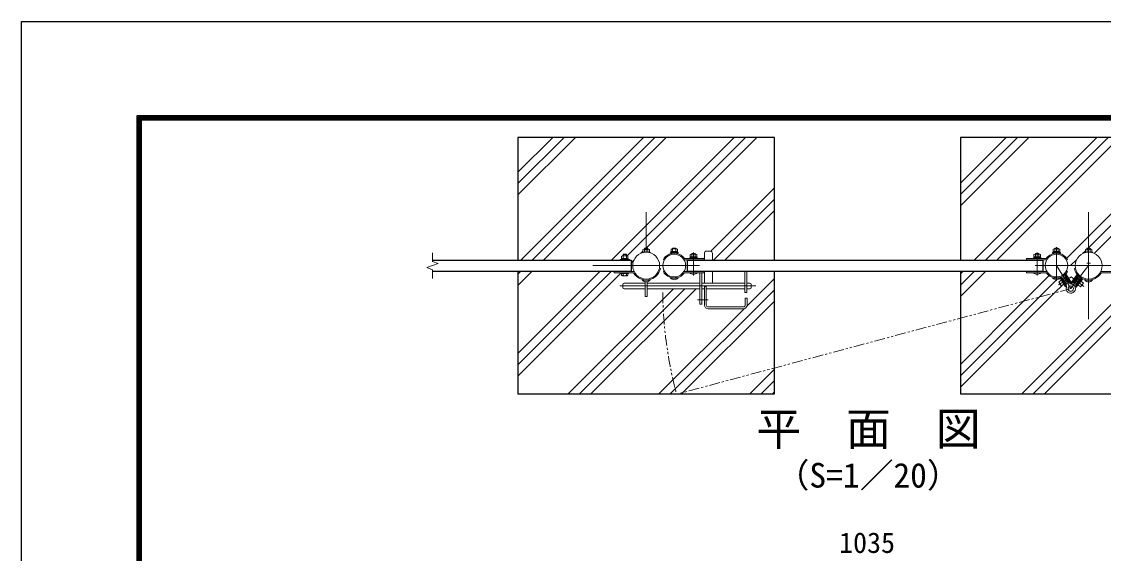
# Model space of a CAD drawing. Units: millimetres, scale not verified. Extents: x -4200 to 4200, y -2970 to 2970.
# Drawn here: x -4200 to -1670, y 1726 to 2970 of the extents above; entities that cross this region are included whole.
import ezdxf
from ezdxf.enums import TextEntityAlignment as Align

# ---------------------------------------------------------------- set-up
doc = ezdxf.new("R2010")
doc.units = ezdxf.units.MM
doc.header["$LTSCALE"] = 10
doc.linetypes.add('USER1', pattern=[50.8, 31.75, -6.35, 6.35, -6.35])
doc.linetypes.add('USER2', pattern=[5, 2.5, -0.5, 0.5, -0.5, 0.5, -0.5])
for name, color, linetype, lineweight in [('0-0_D-STR1', 1, 'Continuous', 25), ('0-1_D-STR3', 3, 'Continuous', 13), ('0-2_D-BMK', 2, 'USER1', 13), ('0-3_D-STR-DIM', 7, 'Continuous', 13), ('0-6_D-DCR-HCH', 7, 'Continuous', 13), ('0-8_D-STR4', 7, 'Continuous', 25), ('0-A_D-TTL-TXT', 7, 'Continuous', 25), ('0-C_D-TTL', 2, 'Continuous', 25)]:
    doc.layers.add(name, color=color, linetype=linetype, lineweight=lineweight)
doc.styles.add('ＭＳ ゴシック', font='')
doc.styles.get('ＭＳ ゴシック').set_extended_font_data('MS Gothic')

msp = doc.modelspace()

# ---------------------------------------------------------------- linework, layer by layer
at = {"layer": '0-0_D-STR1'}
for p, q in [((-2642.53, 2386.35), (-2642.53, 2412.35)), ((-2642.53, 2412.35), (-1810.53, 2412.35)), ((-1810.53, 2386.35), (-1810.53, 2412.35)), ((-3239.28, 2386.35), (-2774.28, 2386.35)), ((-2642.53, 2386.35), (-1810.53, 2386.35))]:
    msp.add_line(p, q, dxfattribs=at)
msp.add_lwpolyline([(-3239.28, 2412.35), (-2774.28, 2412.35), (-2774.28, 2386.35)], dxfattribs=at)
at = {"layer": '0-1_D-STR3'}
for p, q in [((-2746.78, 2431.07), (-2746.78, 2436.87)), ((-2746.78, 2431.07), (-2731.78, 2431.07)), ((-2745.06, 2437.57), (-2733.52, 2437.57)), ((-2743.28, 2439.6), (-2742.48, 2440.4)), ((-2743.28, 2437.57), (-2743.28, 2439.6)), ((-2743.03, 2431.07), (-2743.03, 2436.87)), ((-2742.48, 2440.4), (-2736.08, 2440.4)), ((-2742.48, 2437.57), (-2742.48, 2440.4)), ((-2736.08, 2437.57), (-2736.08, 2440.4)), ((-2735.53, 2431.07), (-2735.53, 2436.87)), ((-2735.28, 2437.57), (-2735.28, 2439.6)), ((-2731.78, 2431.07), (-2731.78, 2436.87)), ((-2665.93, 2432.05), (-2681.33, 2432.05)), ((-2681.33, 2430.05), (-2681.33, 2432.05)), ((-2665.93, 2430.05), (-2681.33, 2430.05)), ((-2681.13, 2432.05), (-2681.13, 2437.85)), ((-2681.13, 2432.05), (-2666.13, 2432.05)), ((-2679.41, 2438.55), (-2667.87, 2438.55)), ((-2677.63, 2439.45), (-2676.83, 2440.25)), ((-2677.63, 2438.55), (-2677.63, 2439.45)), ((-2677.38, 2432.05), (-2677.38, 2437.85)), ((-2676.83, 2440.25), (-2670.43, 2440.25)), ((-2676.83, 2438.55), (-2676.83, 2440.25)), ((-2670.43, 2438.55), (-2670.43, 2440.25)), ((-2669.88, 2432.05), (-2669.88, 2437.85)), ((-2669.63, 2438.55), (-2669.63, 2439.45)), ((-2666.13, 2432.05), (-2666.13, 2437.85)), ((-2665.93, 2430.05), (-2665.93, 2432.05)), ((-2598.13, 2433.15), (-2589.13, 2433.15)), ((-1787.13, 2432.05), (-1771.73, 2432.05)), ((-1787.13, 2430.05), (-1787.13, 2432.05)), ((-1787.13, 2430.05), (-1771.73, 2430.05)), ((-1786.93, 2432.05), (-1786.93, 2437.85)), ((-1771.93, 2432.05), (-1786.93, 2432.05)), ((-1773.66, 2438.55), (-1785.2, 2438.55)), ((-1783.43, 2438.55), (-1783.43, 2439.45)), ((-1783.18, 2432.05), (-1783.18, 2437.85)), ((-1776.23, 2440.25), (-1782.63, 2440.25)), ((-1782.63, 2438.55), (-1782.63, 2440.25)), ((-1776.23, 2438.55), (-1776.23, 2440.25)), ((-1775.43, 2439.45), (-1776.23, 2440.25)), ((-1775.68, 2432.05), (-1775.68, 2437.85)), ((-1775.43, 2438.55), (-1775.43, 2439.45)), ((-1771.93, 2432.05), (-1771.93, 2437.85)), ((-1771.73, 2430.05), (-1771.73, 2432.05)), ((-1711.78, 2431.07), (-1711.78, 2436.87)), ((-1696.78, 2431.07), (-1711.78, 2431.07)), ((-1698.51, 2437.57), (-1710.05, 2437.57)), ((-1708.28, 2437.57), (-1708.28, 2439.6)), ((-1708.03, 2431.07), (-1708.03, 2436.87)), ((-1701.08, 2440.4), (-1707.48, 2440.4)), ((-1707.48, 2437.57), (-1707.48, 2440.4)), ((-1707.48, 2430.63), (-1707.48, 2431.07)), ((-1701.08, 2437.57), (-1701.08, 2440.4)), ((-1700.28, 2439.6), (-1701.08, 2440.4)), ((-1701.08, 2430.63), (-1701.08, 2431.07)), ((-1700.53, 2431.07), (-1700.53, 2436.87)), ((-1700.28, 2437.57), (-1700.28, 2439.6)), ((-1696.78, 2431.07), (-1696.78, 2436.87)), ((-2778.28, 2413.95), (-2800.28, 2413.95)), ((-2800.28, 2412.35), (-2800.28, 2413.95)), ((-2800.28, 2412.35), (-2800.28, 2413.95)), ((-2778.28, 2412.35), (-2800.28, 2412.35)), ((-2781.58, 2415.95), (-2796.98, 2415.95)), ((-2796.98, 2413.95), (-2796.98, 2415.95)), ((-2781.58, 2413.95), (-2796.98, 2413.95)), ((-2796.78, 2415.95), (-2796.78, 2421.75)), ((-2796.78, 2415.95), (-2781.78, 2415.95)), ((-2795.06, 2422.45), (-2783.52, 2422.45)), ((-2793.28, 2425.05), (-2792.28, 2426.05)), ((-2793.28, 2422.45), (-2793.28, 2425.05)), ((-2793.03, 2415.95), (-2793.03, 2421.75)), ((-2792.28, 2422.45), (-2792.28, 2426.05)), ((-2792.28, 2426.05), (-2786.28, 2426.05)), ((-2786.28, 2422.45), (-2786.28, 2426.05)), ((-2785.53, 2415.95), (-2785.53, 2421.75)), ((-2785.28, 2422.45), (-2785.28, 2425.05)), ((-2781.78, 2415.95), (-2781.78, 2421.75)), ((-2781.58, 2413.95), (-2781.58, 2415.95)), ((-2778.28, 2412.35), (-2778.28, 2413.95)), ((-2778.28, 2412.35), (-2778.28, 2413.95)), ((-2699.03, 2413.55), (-2696.85, 2412.33)), ((-2650.71, 2412.85), (-2603.48, 2412.85)), ((-2649.8, 2416.05), (-2603.48, 2416.05)), ((-2620.78, 2419.65), (-2636.18, 2419.65)), ((-2636.18, 2417.65), (-2636.18, 2419.65)), ((-2620.78, 2417.65), (-2636.18, 2417.65)), ((-2635.98, 2419.65), (-2635.98, 2425.45)), ((-2635.98, 2419.65), (-2620.98, 2419.65)), ((-2634.26, 2426.15), (-2622.72, 2426.15)), ((-2632.48, 2426.85), (-2631.68, 2427.65)), ((-2632.48, 2426.15), (-2632.48, 2426.85)), ((-2632.23, 2419.65), (-2632.23, 2425.45)), ((-2631.68, 2427.65), (-2625.28, 2427.65)), ((-2631.68, 2426.15), (-2631.68, 2427.65)), ((-2625.28, 2426.15), (-2625.28, 2427.65)), ((-2624.73, 2419.65), (-2624.73, 2425.45)), ((-2624.48, 2426.15), (-2624.48, 2426.85)), ((-2620.98, 2419.65), (-2620.98, 2425.45)), ((-2620.78, 2417.65), (-2620.78, 2419.65)), ((-2603.48, 2416.05), (-2603.48, 2412.85)), ((-2603.13, 2428.15), (-2603.13, 2412.85)), ((-2584.13, 2428.15), (-2584.13, 2412.35)), ((-1849.58, 2416.05), (-1849.58, 2412.85)), ((-1803.27, 2416.05), (-1849.58, 2416.05)), ((-1802.35, 2412.85), (-1849.58, 2412.85)), ((-1832.28, 2419.65), (-1816.88, 2419.65)), ((-1832.28, 2417.65), (-1832.28, 2419.65)), ((-1832.28, 2417.65), (-1816.88, 2417.65)), ((-1832.08, 2419.65), (-1832.08, 2425.45)), ((-1817.08, 2419.65), (-1832.08, 2419.65)), ((-1818.81, 2426.15), (-1830.35, 2426.15)), ((-1828.58, 2426.15), (-1828.58, 2426.85)), ((-1828.33, 2419.65), (-1828.33, 2425.45)), ((-1821.38, 2427.65), (-1827.78, 2427.65)), ((-1827.78, 2426.15), (-1827.78, 2427.65)), ((-1821.38, 2426.15), (-1821.38, 2427.65)), ((-1820.58, 2426.85), (-1821.38, 2427.65)), ((-1820.83, 2419.65), (-1820.83, 2425.45)), ((-1820.58, 2426.15), (-1820.58, 2426.85)), ((-1817.08, 2419.65), (-1817.08, 2425.45)), ((-1816.88, 2417.65), (-1816.88, 2419.65)), ((-1754.03, 2413.55), (-1756.22, 2412.33)), ((-1700.28, 2405.4), (-1708.28, 2405.4)), ((-2814.28, 2382.65), (-2814.28, 2385.85)), ((-2770.65, 2385.85), (-2814.28, 2385.85)), ((-2770.65, 2382.65), (-2814.28, 2382.65)), ((-2798.28, 2382.65), (-2798.28, 2381.05)), ((-2798.28, 2381.05), (-2780.28, 2381.05)), ((-2796.78, 2385.85), (-2796.78, 2386.35)), ((-2796.78, 2385.85), (-2781.78, 2385.85)), ((-2796.78, 2376.63), (-2796.78, 2381.05)), ((-2796.78, 2381.05), (-2781.78, 2381.05)), ((-2793.04, 2376.63), (-2793.04, 2381.05)), ((-2793.03, 2385.85), (-2793.03, 2386.35)), ((-2785.53, 2385.85), (-2785.53, 2386.35)), ((-2785.53, 2376.63), (-2785.53, 2381.05)), ((-2781.78, 2385.85), (-2781.78, 2386.35)), ((-2781.78, 2376.63), (-2781.78, 2381.05)), ((-2708.41, 2393.37), (-2705.95, 2392.89)), ((-2699.03, 2385.15), (-2696.85, 2386.37)), ((-2650.71, 2385.85), (-2603.48, 2385.85)), ((-2649.8, 2382.65), (-2603.48, 2382.65)), ((-2637.48, 2382.65), (-2619.48, 2382.65)), ((-2634.13, 2386.05), (-2633.61, 2386.35)), ((-2622.83, 2386.05), (-2623.35, 2386.35)), ((-2609.13, 2382.65), (-2609.13, 2309.15)), ((-2603.48, 2382.65), (-2603.48, 2385.85)), ((-2603.13, 2386.35), (-2603.13, 2358.15)), ((-2584.13, 2386.35), (-2584.13, 2358.15)), ((-2508.13, 2386.35), (-2508.13, 2336.65)), ((-2503.63, 2386.35), (-2503.63, 2336.65)), ((-1849.58, 2382.65), (-1849.58, 2385.85)), ((-1802.35, 2385.85), (-1849.58, 2385.85)), ((-1803.27, 2382.65), (-1849.58, 2382.65)), ((-1815.58, 2382.65), (-1833.58, 2382.65)), ((-1830.23, 2386.05), (-1829.71, 2386.35)), ((-1818.93, 2386.05), (-1819.45, 2386.35)), ((-1744.4, 2358.66), (-1757.67, 2380.03)), ((-1754.03, 2385.15), (-1756.22, 2386.37)), ((-1735.16, 2393.37), (-1737.62, 2392.89)), ((-1672.91, 2385.85), (-1629.28, 2385.85)), ((-1672.91, 2382.65), (-1629.28, 2382.65)), ((-2794.91, 2375.55), (-2783.66, 2375.55)), ((-2793.63, 2355.15), (-2793.63, 2348.15)), ((-2790.63, 2358.15), (-2741.58, 2358.15)), ((-2748.28, 2365.4), (-2730.28, 2365.4)), ((-2744.93, 2365.4), (-2744.93, 2365.87)), ((-2741.58, 2361.62), (-2741.58, 2327.22)), ((-2736.98, 2361.62), (-2736.98, 2327.22)), ((-2736.98, 2358.15), (-2613.63, 2358.15)), ((-2733.63, 2365.4), (-2733.63, 2365.87)), ((-2682.63, 2370.25), (-2664.63, 2370.25)), ((-2679.28, 2370.25), (-2679.28, 2370.8)), ((-2667.98, 2370.25), (-2667.98, 2370.8)), ((-2609.13, 2358.15), (-2508.13, 2358.15)), ((-2503.63, 2358.15), (-2496.63, 2358.15)), ((-2493.63, 2355.15), (-2493.63, 2348.15)), ((-1770.43, 2370.25), (-1788.43, 2370.25)), ((-1785.08, 2370.25), (-1785.08, 2370.8)), ((-1774.34, 2361.2), (-1767.97, 2365.16)), ((-1768.54, 2351.86), (-1774.34, 2361.2)), ((-1773.78, 2370.25), (-1773.78, 2370.8)), ((-1758.47, 2349.86), (-1771.77, 2371.27)), ((-1756.54, 2351.11), (-1769.51, 2371.99)), ((-1768.54, 2351.86), (-1762.17, 2355.81)), ((-1768.25, 2372.48), (-1768.36, 2372.03)), ((-1768.36, 2372.03), (-1756.71, 2353.28)), ((-1767.04, 2369.91), (-1765.34, 2370.96)), ((-1766.02, 2366.37), (-1765.17, 2366.9)), ((-1765.34, 2370.96), (-1755.84, 2355.67)), ((-1759.37, 2357.55), (-1765.17, 2366.9)), ((-1760.31, 2377.41), (-1759.86, 2377.31)), ((-1760.24, 2374.13), (-1758.54, 2375.18)), ((-1760.24, 2374.13), (-1750.75, 2358.84)), ((-1760.22, 2357.03), (-1759.37, 2357.55)), ((-1759.86, 2377.31), (-1748.22, 2358.56)), ((-1746.35, 2357.45), (-1759.32, 2378.32)), ((-1757.54, 2354.62), (-1755.84, 2355.67)), ((-1750.75, 2358.84), (-1749.05, 2359.89)), ((-1746.35, 2357.45), (-1744.4, 2358.66)), ((-1744.44, 2357.35), (-1745.36, 2358.06)), ((-1745.26, 2360.05), (-1731.02, 2378.42)), ((-1744.44, 2357.35), (-1729.5, 2376.62)), ((-1741.51, 2359.5), (-1739.93, 2358.27)), ((-1728.9, 2372.5), (-1739.93, 2358.27)), ((-1724.16, 2368.82), (-1735.19, 2354.6)), ((-1735.19, 2354.6), (-1733.61, 2353.37)), ((-1734.96, 2349.99), (-1720.02, 2369.26)), ((-1721.04, 2369.57), (-1734.57, 2352.13)), ((-1733.14, 2348.58), (-1717.9, 2368.25)), ((-1731.58, 2355.99), (-1724.84, 2364.68)), ((-1731.58, 2355.99), (-1730.79, 2355.38)), ((-1730.48, 2373.72), (-1728.9, 2372.5)), ((-1728.97, 2353.97), (-1723.04, 2349.37)), ((-1724.84, 2364.68), (-1724.05, 2364.07)), ((-1724.16, 2368.82), (-1722.58, 2367.6)), ((-1723.04, 2349.37), (-1716.3, 2358.06)), ((-1722.23, 2362.66), (-1716.3, 2358.06)), ((-1721.08, 2369.84), (-1721.04, 2369.57)), ((-1695.28, 2365.4), (-1713.28, 2365.4)), ((-1709.93, 2365.4), (-1709.93, 2365.87)), ((-1698.63, 2365.4), (-1698.63, 2365.87)), ((-2790.63, 2345.15), (-2741.58, 2345.15)), ((-2736.98, 2345.15), (-2613.63, 2345.15)), ((-2609.13, 2345.15), (-2603.13, 2345.15)), ((-2603.13, 2350.15), (-2603.13, 2307.15)), ((-2603.13, 2350.15), (-2598.63, 2350.15)), ((-2598.63, 2350.15), (-2598.63, 2307.15)), ((-2598.63, 2345.15), (-2508.13, 2345.15)), ((-2508.13, 2336.65), (-2503.63, 2336.65)), ((-2503.63, 2345.15), (-2496.63, 2345.15)), ((-1756.54, 2351.11), (-1758.5, 2349.9)), ((-1734.96, 2349.99), (-1733.14, 2348.58)), ((-2736.98, 2327.22), (-2741.58, 2327.22)), ((-2594.13, 2302.65), (-2512.13, 2302.65)), ((-2507.63, 2323.15), (-2507.63, 2307.15)), ((-2507.63, 2323.15), (-2503.13, 2323.15)), ((-2503.13, 2323.15), (-2503.13, 2307.15)), ((-2594.13, 2298.15), (-2512.13, 2298.15))]:
    msp.add_line(p, q, dxfattribs=at)
for points in [[(-2730.28, 2429.48), (-2730.28, 2431.07), (-2748.28, 2431.07), (-2748.28, 2429.48)], [(-2743.28, 2439.6), (-2735.28, 2439.6), (-2736.08, 2440.4)], [(-2677.63, 2439.45), (-2669.63, 2439.45), (-2670.43, 2440.25)], [(-1775.43, 2439.45), (-1783.43, 2439.45), (-1782.63, 2440.25)], [(-1713.28, 2429.48), (-1713.28, 2431.07), (-1695.28, 2431.07), (-1695.28, 2429.48)], [(-1700.28, 2439.6), (-1708.28, 2439.6), (-1707.48, 2440.4)], [(-2793.28, 2425.05), (-2785.28, 2425.05), (-2786.28, 2426.05)], [(-2632.48, 2426.85), (-2624.48, 2426.85), (-2625.28, 2427.65)], [(-1820.58, 2426.85), (-1828.58, 2426.85), (-1827.78, 2427.65)], [(-2798.28, 2382.65), (-2780.28, 2382.65), (-2780.28, 2381.05)], [(-2613.63, 2382.65), (-2613.63, 2309.15), (-2609.13, 2309.15)], [(-1728.68, 2375.73), (-1728.95, 2375.7), (-1742.47, 2358.26)]]:
    msp.add_lwpolyline(points, dxfattribs=at)
for points in [[(-2682.63, 2430.05), (-2682.63, 2428.45), (-2664.63, 2428.45), (-2664.63, 2430.05)], [(-1770.43, 2430.05), (-1770.43, 2428.45), (-1788.43, 2428.45), (-1788.43, 2430.05)], [(-2637.48, 2417.65), (-2637.48, 2416.05), (-2619.48, 2416.05), (-2619.48, 2417.65)], [(-1815.58, 2417.65), (-1815.58, 2416.05), (-1833.58, 2416.05), (-1833.58, 2417.65)]]:
    msp.add_lwpolyline(points, close=True, dxfattribs=at)
for centre, radius in [((-2739.28, 2399.35), 31.45), ((-1704.28, 2399.35), 31.45), ((-2673.63, 2399.35), 26.6), ((-1779.43, 2399.35), 26.6), ((-1746.01, 2345.53), 6.3)]:
    msp.add_circle(centre, radius, dxfattribs=at)
for centre, radius, start, end in [((-2744.91, 2434.72), 2.85, 48.83491, 131.16509), ((-2739.28, 2427.17), 10.39, 68.85295, 111.14705), ((-2733.66, 2434.72), 2.85, 48.86505, 131.13495), ((-2679.26, 2435.7), 2.85, 48.83491, 131.16509), ((-2673.63, 2428.15), 10.39, 68.85295, 111.14705), ((-2668.01, 2435.7), 2.85, 48.86505, 131.13495), ((-2598.13, 2428.15), 5, 90, 180), ((-2589.13, 2428.15), 5, 0, 90), ((-1785.06, 2435.7), 2.85, 48.86505, 131.13495), ((-1779.43, 2428.15), 10.39, 68.85295, 111.14705), ((-1773.81, 2435.7), 2.85, 48.83491, 131.16509), ((-1709.91, 2434.72), 2.85, 48.86505, 131.13495), ((-1704.28, 2427.17), 10.39, 68.85295, 111.14705), ((-1698.66, 2434.72), 2.85, 48.83491, 131.16509), ((-2794.91, 2419.6), 2.85, 48.83491, 131.16509), ((-2789.28, 2412.05), 10.39, 68.85295, 111.14705), ((-2783.66, 2419.6), 2.85, 48.86505, 131.13495), ((-2673.63, 2399.35), 29.1, 35.02146, 150.7918), ((-2634.11, 2423.3), 2.85, 48.83491, 131.16509), ((-2628.48, 2415.75), 10.39, 68.85295, 111.14705), ((-2622.86, 2423.3), 2.85, 48.86505, 131.13495), ((-1830.21, 2423.3), 2.85, 48.86505, 131.13495), ((-1824.58, 2415.75), 10.39, 68.85295, 111.14705), ((-1818.96, 2423.3), 2.85, 48.83491, 131.16509), ((-1779.43, 2399.35), 29.1, 29.2082, 144.97854), ((-2770.65, 2379.45), 6.4, 57.09885, 90), ((-2770.65, 2379.45), 3.2, 32.38911, 90), ((-2739.28, 2399.35), 33.95, 212.38911, 349.04288), ((-2673.63, 2399.35), 29.1, 209.2082, 324.97854), ((-2628.48, 2390.77), 12.12, 222.07502, 317.92498), ((-2631.31, 2379.7), 6.95, 106.90112, 113.9872), ((-2631.31, 2379.7), 6.95, 66.0128, 73.09888), ((-2625.66, 2379.65), 7, 106.71589, 113.81332), ((-2625.66, 2379.65), 7, 66.18668, 73.28411), ((-1824.58, 2390.77), 12.12, 222.07502, 317.92498), ((-1827.41, 2379.65), 7, 106.71589, 113.81332), ((-1827.41, 2379.65), 7, 66.18668, 73.28411), ((-1821.76, 2379.7), 6.95, 106.90112, 113.9872), ((-1821.76, 2379.7), 6.95, 66.0128, 73.09888), ((-1779.43, 2399.35), 29.1, 215.02146, 330.7918), ((-1704.28, 2399.35), 33.95, 190.95712, 327.61089), ((-1672.91, 2379.45), 6.4, 90, 122.90115), ((-1672.91, 2379.45), 3.2, 90, 147.61089), ((-2794.91, 2377.71), 2.16, 210, 330), ((-2790.63, 2355.15), 3, 90, 180), ((-2789.28, 2382.63), 7.08, 237.93138, 302.06862), ((-2783.66, 2377.71), 2.16, 210, 330), ((-2739.28, 2373.52), 12.12, 222.07502, 317.92498), ((-2673.63, 2378.37), 12.12, 222.07502, 317.92498), ((-2496.63, 2355.15), 3, 0, 90), ((-1779.43, 2378.37), 12.12, 222.07502, 317.92498), ((-1746.01, 2345.53), 10.8, 161.10578, 82.57528), ((-1760.96, 2350.65), 5, 341.10578, 31.84053), ((-1743.97, 2361.2), 5, 211.84053, 262.57528), ((-1746.42, 2361.32), 5, 281.21846, 322.21032), ((-1704.28, 2373.52), 12.12, 222.07502, 317.92498), ((-2790.63, 2348.15), 3, 180, 270), ((-2496.63, 2348.15), 3, 270, 0), ((-1730.62, 2349.07), 5, 142.21032, 192.94508), ((-2594.13, 2307.15), 9, 180, 270), ((-2594.13, 2307.15), 4.5, 180, 270), ((-2512.13, 2307.15), 4.5, 270, 0), ((-2512.13, 2307.15), 9, 270, 0)]:
    msp.add_arc(centre, radius, start, end, dxfattribs=at)
at = {"layer": '0-2_D-BMK'}
for p, q in [((-2739.28, 2524.35), (-2739.28, 2430.8)), ((-1704.28, 2524.35), (-1704.28, 2274.35)), ((-2739.28, 2430.8), (-2739.28, 2437.91)), ((-2628.48, 2376.48), (-2628.48, 2430.16)), ((-1824.58, 2376.48), (-1824.58, 2430.16)), ((-1779.43, 2364.08), (-1779.43, 2442.76)), ((-1704.28, 2359.23), (-1704.28, 2437.91)), ((-2864.28, 2399.35), (-2614.28, 2399.35)), ((-1829.28, 2399.35), (-1579.28, 2399.35)), ((-1779.43, 2399.35), (-1746.01, 2345.53)), ((-1704.28, 2399.35), (-1746.01, 2345.53)), ((-1744.44, 2373.35), (-1774.88, 2354.44)), ((-1744.8, 2373.44), (-1715.35, 2350.6)), ((-2800.6, 2351.65), (-2482.94, 2351.65)), ((-2619.06, 2319.15), (-2593.92, 2319.15))]:
    msp.add_line(p, q, dxfattribs=at)
at = {"layer": '0-2_D-BMK', "linetype": 'USER2'}
msp.add_line((-1746.01, 2345.53), (-2668.03, 2098.48), dxfattribs=at)
msp.add_arc((-1746.01, 2345.53), 954.54, 180.5332, 195, dxfattribs=at)
at = {"layer": '0-3_D-STR-DIM'}
for p, q in [((-3239.28, 2408.97), (-3239.28, 2429.35)), ((-3252.5, 2394.54), (-3226.07, 2404.16)), ((-3226.07, 2404.16), (-3239.28, 2408.97)), ((-3239.28, 2389.73), (-3252.5, 2394.54)), ((-3239.28, 2369.35), (-3239.28, 2389.73))]:
    msp.add_line(p, q, dxfattribs=at)
at = {"layer": '0-6_D-DCR-HCH'}
for p, q in [((-3039.28, 2564.86), (-2904.8, 2699.35)), ((-3039.28, 2591.38), (-2931.31, 2699.35)), ((-3039.28, 2617.89), (-2957.83, 2699.35)), ((-3032.7, 2412.35), (-2745.7, 2699.35)), ((-3006.18, 2412.35), (-2719.18, 2699.35)), ((-2979.66, 2412.35), (-2692.66, 2699.35)), ((-2820.57, 2412.35), (-2533.57, 2699.35)), ((-2783.95, 2422.45), (-2507.05, 2699.35)), ((-2739.48, 2440.4), (-2480.53, 2699.35)), ((-2004.28, 2539.2), (-1844.14, 2699.35)), ((-2004.28, 2565.72), (-1870.65, 2699.35)), ((-2004.28, 2592.23), (-1897.17, 2699.35)), ((-1972.04, 2412.35), (-1685.04, 2699.35)), ((-1945.52, 2412.35), (-1658.52, 2699.35)), ((-1919, 2412.35), (-1632, 2699.35)), ((-1755.93, 2416.32), (-1472.91, 2699.35)), ((-1705.34, 2440.4), (-1446.39, 2699.35)), ((-1691.33, 2427.89), (-1419.87, 2699.35)), ((-2587.83, 2432.95), (-2439.28, 2581.5)), ((-2581.92, 2412.35), (-2439.28, 2554.98)), ((-2555.4, 2412.35), (-2439.28, 2528.46)), ((-2751.81, 2428.06), (-2746.78, 2433.1)), ((-1718.24, 2427.49), (-1711.78, 2433.95)), ((-2774.28, 2405.6), (-2768.04, 2411.84)), ((-2604.73, 2416.05), (-2603.13, 2417.65)), ((-1746.39, 2399.35), (-1732.21, 2413.52)), ((-3039.28, 2352.73), (-3005.66, 2386.35)), ((-3039.28, 2379.24), (-3032.18, 2386.35)), ((-3039.28, 2167.11), (-2820.05, 2386.35)), ((-3039.28, 2193.63), (-2846.57, 2386.35)), ((-3039.28, 2140.6), (-2798.28, 2381.6)), ((-2004.28, 2327.07), (-1945, 2386.35)), ((-2004.28, 2353.58), (-1971.52, 2386.35)), ((-2004.28, 2380.1), (-1998.04, 2386.35)), ((-1860.77, 2099.35), (-1573.77, 2386.35)), ((-1834.26, 2099.35), (-1547.26, 2386.35)), ((-1807.74, 2099.35), (-1520.74, 2386.35)), ((-2503.35, 2305.3), (-2439.28, 2369.36)), ((-2921.43, 2099.35), (-2675.63, 2345.15)), ((-2894.92, 2099.35), (-2649.12, 2345.15)), ((-2868.4, 2099.35), (-2622.6, 2345.15)), ((-2682.78, 2099.35), (-2439.28, 2342.85)), ((-2709.3, 2099.35), (-2510.29, 2298.36)), ((-2497.17, 2099.35), (-2439.28, 2157.23)), ((-2470.65, 2099.35), (-2439.28, 2130.72)), ((-2444.14, 2099.35), (-2439.28, 2104.2))]:
    msp.add_line(p, q, dxfattribs=at)
for points in [[(-2004.28, 2167.97), (-1856.26, 2315.99), (-1796.41, 2375.84)], [(-2004.28, 2141.45), (-1820.04, 2325.69), (-1779.44, 2366.29)], [(-2004.28, 2114.93), (-1783.82, 2335.4), (-1765.44, 2353.78)], [(-2656.27, 2099.35), (-2653.15, 2102.46), (-2439.28, 2316.33)]]:
    msp.add_lwpolyline(points, dxfattribs=at)
at = {"layer": '0-8_D-STR4'}
for p, q in [((-3039.28, 2699.35), (-3039.28, 2412.35)), ((-2004.28, 2699.35), (-2004.28, 2412.35))]:
    msp.add_line(p, q, dxfattribs=at)
for points in [[(-2439.28, 2412.35), (-2439.28, 2699.35), (-3039.28, 2699.35)], [(-1404.28, 2412.35), (-1404.28, 2699.35), (-2004.28, 2699.35)], [(-3039.28, 2386.35), (-3039.28, 2099.35), (-2439.28, 2099.35), (-2439.28, 2386.35)], [(-2004.28, 2386.35), (-2004.28, 2099.35), (-1404.28, 2099.35), (-1404.28, 2386.35)]]:
    msp.add_lwpolyline(points, dxfattribs=at)
at = {"layer": '0-C_D-TTL'}
for points in [[(-4200.18, 2970.15), (4199.82, 2970.15), (4199.82, -2969.85), (-4200.18, -2969.85)], [(-3930.18, 2750.15), (3929.82, 2750.15), (3929.82, -2749.85), (-3930.18, -2749.85)], [(-3927.68, 2747.65), (3927.32, 2747.65), (3927.32, -2747.35), (-3927.68, -2747.35)], [(-3925.18, 2745.15), (3924.82, 2745.15), (3924.82, -2744.85), (-3925.18, -2744.85)], [(-3922.68, 2742.65), (3922.32, 2742.65), (3922.32, -2742.35), (-3922.68, -2742.35)], [(-3920.18, 2740.15), (3919.82, 2740.15), (3919.82, -2739.85), (-3920.18, -2739.85)]]:
    msp.add_lwpolyline(points, close=True, dxfattribs=at)

# ---------------------------------------------------------------- texts
at = {"layer": '0-3_D-STR-DIM', "style": 'ＭＳ ゴシック'}
msp.add_text('1035', height=48.09, dxfattribs=at).set_placement((-2288.03, 1712.61), align=Align.BOTTOM_LEFT)
at = {"layer": '0-A_D-TTL-TXT', "style": 'ＭＳ ゴシック'}
for s, height, p in [('平\u3000面\u3000図', 76.98, (-2481.68, 1955.82)), ('（S=1／20）', 57.7, (-2436.2, 1862.62))]:
    msp.add_text(s, height=height, dxfattribs=at).set_placement(p, align=Align.BOTTOM_LEFT)

doc.saveas('drawing.dxf')
